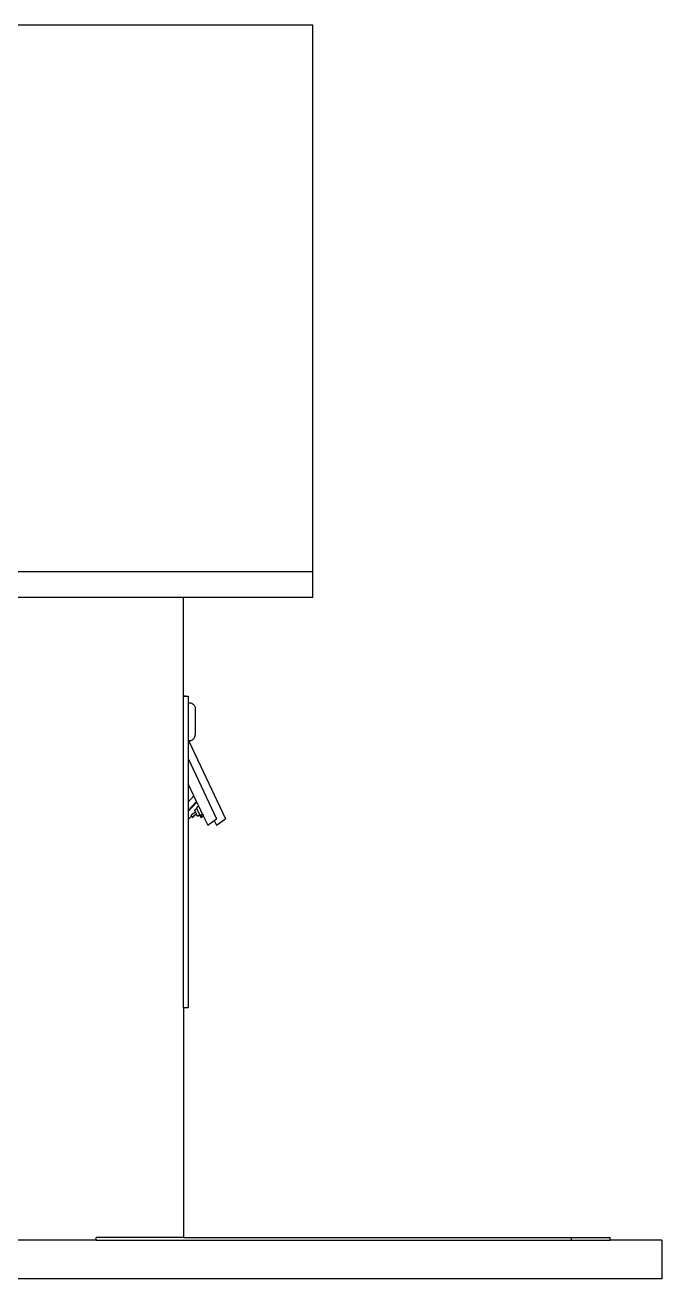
# Model space of a CAD drawing. Header units: metres. Extents: x 54.3 to 102.1, y 17 to 45.8.
# Drawn here: x 99.596 to 102.059, y 33.584 to 38.434 of the extents above; entities that cross this region are included whole.
import ezdxf

# ---------------------------------------------------------------- set-up
doc = ezdxf.new("R2010")
doc.units = ezdxf.units.M
doc.layers.add('Edges', color=7, linetype='Continuous')

# ---------------------------------------------------------------- blocks, each defined once
blk = doc.blocks.new('fr elevation')
for p, q in [((5.7872, 2.0012), (-0.0628, 2.0012)), ((5.7872, -0.1133), (5.7872, 2.0012)), ((5.7872, -0.1133), (-1.7128, -0.1133)), ((5.7872, -0.2133), (5.7872, -0.1133)), ((5.2872, -0.2133), (1.9372, -0.2133)), ((5.2872, -0.5936), (5.2872, -0.2133)), ((5.7872, -0.2133), (5.2872, -0.2133)), ((5.2872, -0.5936), (5.2947, -0.5936)), ((5.2872, -0.5944), (5.2872, -0.5936)), ((5.2872, -0.5944), (5.2947, -0.5944)), ((5.2872, -1.7988), (5.2872, -0.5944)), ((5.2947, -0.5936), (5.2947, -0.5944)), ((5.2947, -0.5944), (5.3049, -0.5944)), ((5.3049, -0.5944), (5.3049, -0.6202)), ((5.3049, -0.6202), (5.3056, -0.6204)), ((5.3049, -0.6204), (5.3049, -0.6202)), ((5.3049, -0.6204), (5.3056, -0.6204)), ((5.3049, -0.6204), (5.3058, -0.6204)), ((5.3049, -0.6204), (5.3049, -0.7668)), ((5.3056, -0.6204), (5.3083, -0.6202)), ((5.3056, -0.6204), (5.3058, -0.6204)), ((5.3058, -0.6204), (5.3124, -0.6204)), ((5.3083, -0.6202), (5.3117, -0.6203)), ((5.3117, -0.6203), (5.3124, -0.6204)), ((5.3124, -0.6204), (5.315, -0.6209)), ((5.315, -0.6209), (5.3182, -0.6218)), ((5.3182, -0.6218), (5.3211, -0.6232)), ((5.3211, -0.6232), (5.3239, -0.6249)), ((5.3239, -0.6249), (5.3263, -0.6269)), ((5.3263, -0.6269), (5.3283, -0.6292)), ((5.3283, -0.6292), (5.33, -0.6318)), ((5.33, -0.6318), (5.3312, -0.6345)), ((5.3312, -0.6345), (5.3319, -0.6373)), ((5.3319, -0.6373), (5.3321, -0.6402)), ((5.3321, -0.6402), (5.3321, -0.7454)), ((5.3049, -0.7668), (5.3061, -0.7668)), ((5.3049, -0.7668), (5.3049, -0.8358)), ((5.3061, -0.7668), (5.309, -0.7668)), ((5.3061, -0.7668), (5.3084, -0.7668)), ((5.3084, -0.7716), (5.3061, -0.7668)), ((5.3084, -0.7668), (5.309, -0.7668)), ((5.3084, -0.7716), (5.3087, -0.7713)), ((5.3084, -0.7716), (5.4492, -1.0691)), ((5.3087, -0.7713), (5.3107, -0.7689)), ((5.309, -0.7668), (5.3115, -0.7665)), ((5.3107, -0.7689), (5.3118, -0.7672)), ((5.3121, -0.7666), (5.3115, -0.7665)), ((5.3115, -0.7665), (5.3118, -0.7665)), ((5.3118, -0.7672), (5.3115, -0.7665)), ((5.3118, -0.7665), (5.3123, -0.7664)), ((5.3118, -0.7672), (5.3121, -0.7666)), ((5.3124, -0.7684), (5.3118, -0.7672)), ((5.3121, -0.7666), (5.312, -0.7665)), ((5.3121, -0.7666), (5.3123, -0.7664)), ((5.3123, -0.7664), (5.3151, -0.7657)), ((5.3144, -0.7687), (5.3124, -0.7684)), ((5.3147, -0.7688), (5.3144, -0.7687)), ((5.3147, -0.7688), (5.3147, -0.7688)), ((5.3151, -0.7657), (5.3183, -0.7646)), ((5.3183, -0.7646), (5.3213, -0.7631)), ((5.3213, -0.7631), (5.324, -0.7613)), ((5.324, -0.7613), (5.3264, -0.7591)), ((5.3264, -0.7591), (5.3284, -0.7567)), ((5.3284, -0.7567), (5.33, -0.7541)), ((5.33, -0.7541), (5.3312, -0.7513)), ((5.3312, -0.7513), (5.3319, -0.7484)), ((5.3319, -0.7484), (5.3321, -0.7454)), ((5.3049, -0.8358), (5.3049, -0.9334)), ((5.3049, -0.8358), (5.4153, -1.0691)), ((5.3273, -0.9807), (5.3049, -0.9334)), ((5.3049, -0.9334), (5.3049, -1.0048)), ((5.3273, -0.9807), (5.3049, -1.0048)), ((5.3375, -1.0023), (5.3049, -1.0365)), ((5.3049, -1.0048), (5.3049, -1.0365)), ((5.3387, -1.0049), (5.3049, -1.0413)), ((5.3375, -1.0023), (5.3273, -0.9807)), ((5.3387, -1.0049), (5.3375, -1.0023)), ((5.3462, -1.0207), (5.3387, -1.0049)), ((5.3049, -1.0365), (5.3049, -1.0413)), ((5.3049, -1.0413), (5.3049, -1.072)), ((5.3179, -1.0584), (5.3049, -1.072)), ((5.3329, -1.0427), (5.3161, -1.0546)), ((5.3179, -1.0584), (5.3161, -1.0546)), ((5.3195, -1.0619), (5.3179, -1.0584)), ((5.3195, -1.0619), (5.3282, -1.0558)), ((5.3195, -1.0619), (5.3203, -1.0634)), ((5.3203, -1.0634), (5.3289, -1.0573)), ((5.3282, -1.0558), (5.3368, -1.0497)), ((5.3282, -1.0558), (5.3289, -1.0573)), ((5.3376, -1.0512), (5.3289, -1.0573)), ((5.3389, -1.0297), (5.3303, -1.0358)), ((5.3333, -1.0423), (5.3303, -1.0358)), ((5.3333, -1.0423), (5.3329, -1.0427)), ((5.3334, -1.0424), (5.3329, -1.0427)), ((5.3334, -1.0424), (5.3333, -1.0423)), ((5.3368, -1.0497), (5.3334, -1.0424)), ((5.3368, -1.0497), (5.3376, -1.0512)), ((5.3462, -1.0207), (5.3376, -1.0268)), ((5.3376, -1.0268), (5.3389, -1.0297)), ((5.3416, -1.0597), (5.3376, -1.0512)), ((5.3502, -1.0536), (5.3389, -1.0297)), ((5.3502, -1.0536), (5.3416, -1.0597)), ((5.3607, -1.0513), (5.3462, -1.0207)), ((5.3505, -1.0542), (5.3499, -1.0546)), ((5.3534, -1.0619), (5.3499, -1.0546)), ((5.3502, -1.0536), (5.3505, -1.0542)), ((5.3505, -1.0542), (5.352, -1.0574)), ((5.3607, -1.0513), (5.352, -1.0574)), ((5.3534, -1.0619), (5.362, -1.0558)), ((5.3534, -1.0619), (5.3541, -1.0634)), ((5.3541, -1.0634), (5.3628, -1.0573)), ((5.3607, -1.0513), (5.3626, -1.0553)), ((5.3626, -1.0553), (5.362, -1.0558)), ((5.362, -1.0558), (5.3628, -1.0573)), ((5.3626, -1.0553), (5.3634, -1.0569)), ((5.3634, -1.0569), (5.3628, -1.0573)), ((5.3634, -1.0569), (5.3807, -1.0935)), ((5.3049, -1.072), (5.3049, -1.7988)), ((5.3807, -1.0935), (5.4061, -1.0756)), ((5.4061, -1.0756), (5.4153, -1.0691)), ((5.4061, -1.0756), (5.4146, -1.0935)), ((5.4146, -1.0935), (5.4492, -1.0691)), ((5.2872, -1.7988), (5.3049, -1.7988)), ((5.2872, -1.7988), (5.2872, -2.6888)), ((4.9497, -2.6988), (4.6122, -2.6988)), ((5.2872, -2.6888), (4.9497, -2.6888)), ((4.9497, -2.6988), (4.9497, -2.6888)), ((4.9497, -2.6988), (6.7872, -2.6988)), ((5.2872, -2.6888), (6.7872, -2.6888)), ((6.7872, -2.6988), (6.7872, -2.6888)), ((6.7872, -2.6888), (6.9372, -2.6888)), ((6.7872, -2.6988), (6.9372, -2.6988)), ((6.9372, -2.6988), (6.9372, -2.6888)), ((7.1371, -2.6988), (6.9372, -2.6988)), ((7.1371, -2.8488), (-1.2128, -2.8488))]:
    blk.add_line(p, q)
at = {"layer": 'Edges'}
blk.add_line((7.1371, -2.6988), (7.1371, -2.8488), dxfattribs=at)

msp = doc.modelspace()

# ---------------------------------------------------------------- block references
at = {"layer": 'Edges'}
msp.add_blockref('fr elevation', (94.922, 36.4332), dxfattribs=at)

doc.saveas('drawing.dxf')
